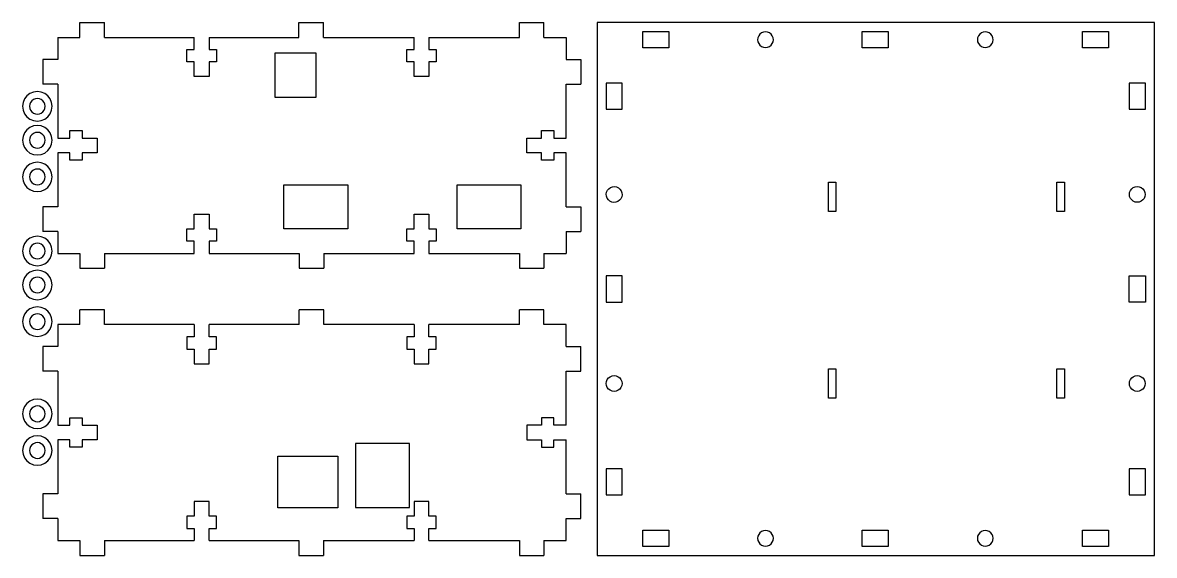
# Model space of a CAD drawing. Header units: metres. Extents: x -5 to 452, y -16 to 93.
# Drawn here: x -4.6 to 225.6, y -15.9 to 92.5 of the extents above; entities that cross this region are included whole.
import ezdxf

# ---------------------------------------------------------------- set-up
doc = ezdxf.new("R2010")
doc.units = ezdxf.units.M

msp = doc.modelspace()

# ---------------------------------------------------------------- linework, layer by layer
at = {"layer": 'Layer0'}
for p, q in [((6.99, 89.54, 0), (6.99, 92.54, 0)), ((6.99, 92.54, 0), (11.99, 92.54, 0)), ((11.99, 89.54, 0), (11.99, 92.54, 0)), ((51.58, 89.54, 0), (51.58, 92.54, 0)), ((51.58, 92.54, 0), (56.58, 92.54, 0)), ((56.58, 89.54, 0), (56.58, 92.54, 0)), ((96.42, 92.54), (101.42, 92.54)), ((96.42, 89.54, 0), (96.42, 92.54)), ((101.42, 89.54, 0), (101.42, 92.54)), ((225.63, 92.54), (112.22, 92.54)), ((112.22, 92.54), (112.22, -15.94)), ((225.63, -15.94, 0), (225.63, 92.54)), ((121.56, 90.71), (126.86, 90.71)), ((121.56, 87.41), (121.56, 90.71)), ((126.86, 90.71), (126.86, 87.41)), ((145.12, 89.86), (144.96, 89.47)), ((145.37, 90.19), (145.12, 89.86)), ((145.7, 90.44), (145.37, 90.19)), ((146.09, 90.6), (145.7, 90.44)), ((146.5, 90.66), (146.09, 90.6)), ((146.91, 90.6), (146.5, 90.66)), ((147.3, 90.44), (146.91, 90.6)), ((147.63, 90.19), (147.3, 90.44)), ((147.89, 89.86), (147.63, 90.19)), ((148.05, 89.47), (147.89, 89.86)), ((166.14, 90.71), (171.44, 90.71)), ((166.14, 87.41), (166.14, 90.71)), ((171.44, 90.71), (171.44, 87.41)), ((189.83, 89.86), (189.67, 89.47)), ((190.09, 90.19), (189.83, 89.86)), ((190.42, 90.44), (190.09, 90.19)), ((190.81, 90.6), (190.42, 90.44)), ((191.22, 90.66), (190.81, 90.6)), ((191.63, 90.6), (191.22, 90.66)), ((192.02, 90.44), (191.63, 90.6)), ((192.35, 90.19), (192.02, 90.44)), ((192.6, 89.86), (192.35, 90.19)), ((192.76, 89.47), (192.6, 89.86)), ((210.99, 87.41), (210.99, 90.71)), ((210.99, 90.71), (216.29, 90.71)), ((216.29, 90.71), (216.29, 87.41)), ((2.49, 89.54, 0), (6.99, 89.54, 0)), ((2.49, 89.54, 0), (2.49, 85.04, 0)), ((11.99, 89.54, 0), (30.28, 89.54, 0)), ((30.28, 87.04, 0), (30.28, 89.54, 0)), ((33.28, 89.54, 0), (51.58, 89.54, 0)), ((33.28, 89.54, 0), (33.28, 87.04, 0)), ((56.58, 89.54, 0), (75, 89.54, 0)), ((75, 87.04, 0), (75, 89.54, 0)), ((78, 89.54, 0), (78, 87.04, 0)), ((78, 89.54, 0), (96.42, 89.54, 0)), ((101.42, 89.54, 0), (105.92, 89.54, 0)), ((105.92, 89.54, 0), (105.92, 85.04, 0)), ((144.96, 89.47), (144.9, 89.06)), ((144.9, 89.06), (144.96, 88.64)), ((144.96, 88.64), (145.12, 88.26)), ((145.12, 88.26), (145.37, 87.93)), ((145.37, 87.93), (145.7, 87.67)), ((145.7, 87.67), (146.09, 87.51)), ((146.09, 87.51), (146.5, 87.46)), ((146.5, 87.46), (146.91, 87.51)), ((146.91, 87.51), (147.3, 87.67)), ((147.3, 87.67), (147.63, 87.93)), ((147.63, 87.93), (147.89, 88.26)), ((147.89, 88.26), (148.05, 88.64)), ((148.1, 89.06), (148.05, 89.47)), ((148.05, 88.64), (148.1, 89.06)), ((189.67, 89.47), (189.62, 89.06)), ((189.62, 89.06), (189.67, 88.64)), ((189.67, 88.64), (189.83, 88.26)), ((189.83, 88.26), (190.09, 87.93)), ((190.09, 87.93), (190.42, 87.67)), ((190.42, 87.67), (190.81, 87.51)), ((190.81, 87.51), (191.22, 87.46)), ((191.22, 87.46), (191.63, 87.51)), ((191.63, 87.51), (192.02, 87.67)), ((192.02, 87.67), (192.35, 87.93)), ((192.35, 87.93), (192.6, 88.26)), ((192.6, 88.26), (192.76, 88.64)), ((192.82, 89.06), (192.76, 89.47)), ((192.76, 88.64), (192.82, 89.06)), ((28.78, 87.04, 0), (30.28, 87.04, 0)), ((28.78, 84.54, 0), (28.78, 87.04, 0)), ((33.28, 87.04, 0), (34.78, 87.04, 0)), ((34.78, 87.04, 0), (34.78, 84.54, 0)), ((46.72, 86.37, 0), (55.04, 86.37, 0)), ((46.72, 77.31, 0), (46.72, 86.37, 0)), ((55.04, 86.37, 0), (55.04, 77.31, 0)), ((73.5, 87.04, 0), (75, 87.04, 0)), ((73.5, 84.54, 0), (73.5, 87.04, 0)), ((78, 87.04, 0), (79.5, 87.04, 0)), ((79.5, 87.04, 0), (79.5, 84.54, 0)), ((126.86, 87.41), (121.56, 87.41)), ((171.44, 87.41), (166.14, 87.41)), ((216.29, 87.41), (210.99, 87.41)), ((-0.51, 85.04, 0), (-0.51, 80.04, 0)), ((2.49, 85.04, 0), (-0.51, 85.04, 0)), ((30.28, 84.54, 0), (28.78, 84.54, 0)), ((30.28, 81.54, 0), (30.28, 84.54, 0)), ((34.78, 84.54, 0), (33.28, 84.54, 0)), ((33.28, 84.54, 0), (33.28, 81.54, 0)), ((75, 84.54, 0), (73.5, 84.54, 0)), ((75, 81.54, 0), (75, 84.54, 0)), ((79.5, 84.54, 0), (78, 84.54, 0)), ((78, 84.54, 0), (78, 81.54, 0)), ((105.92, 85.04, 0), (108.92, 85.04, 0)), ((108.92, 85.04, 0), (108.92, 80.04, 0)), ((33.28, 81.54, 0), (30.28, 81.54, 0)), ((78, 81.54, 0), (75, 81.54, 0)), ((-2.42, 78.4), (-3.15, 78.1)), ((-1.65, 78.5), (-2.42, 78.4)), ((-0.87, 78.4), (-1.65, 78.5)), ((-0.15, 78.1), (-0.87, 78.4)), ((2.49, 80.04, 0), (-0.51, 80.04, 0)), ((2.49, 80.04, 0), (2.49, 69.04, 0)), ((105.92, 69.04, 0), (105.92, 80.04, 0)), ((105.92, 80.04, 0), (108.92, 80.04, 0)), ((117.36, 80.21, 0), (114.06, 80.21, 0)), ((114.06, 80.21, 0), (114.06, 74.91, 0)), ((117.36, 74.91, 0), (117.36, 80.21, 0)), ((223.79, 80.21, 0), (220.49, 80.21, 0)), ((220.49, 80.21, 0), (220.49, 74.91, 0)), ((223.79, 74.91, 0), (223.79, 80.21, 0)), ((-4.54, 76.27), (-4.65, 75.5)), ((-4.25, 77), (-4.54, 76.27)), ((-3.77, 77.62), (-4.25, 77)), ((-3.15, 78.1), (-3.77, 77.62)), ((-3.03, 76.3), (-3.19, 75.91)), ((-2.78, 76.63), (-3.03, 76.3)), ((-2.45, 76.88), (-2.78, 76.63)), ((-2.06, 77.04), (-2.45, 76.88)), ((-1.65, 77.1), (-2.06, 77.04)), ((-1.23, 77.04), (-1.65, 77.1)), ((-0.85, 76.88), (-1.23, 77.04)), ((-0.52, 76.63), (-0.85, 76.88)), ((-0.26, 76.3), (-0.52, 76.63)), ((-0.1, 75.91), (-0.26, 76.3)), ((0.47, 77.62), (-0.15, 78.1)), ((0.95, 77), (0.47, 77.62)), ((1.25, 76.27), (0.95, 77)), ((1.35, 75.5), (1.25, 76.27)), ((55.04, 77.31, 0), (46.72, 77.31, 0)), ((-4.65, 75.5), (-4.54, 74.72)), ((-4.54, 74.72), (-4.25, 74)), ((-4.25, 74), (-3.77, 73.38)), ((-3.19, 75.91), (-3.25, 75.5)), ((-3.25, 75.5), (-3.19, 75.08)), ((-3.19, 75.08), (-3.03, 74.7)), ((-3.03, 74.7), (-2.78, 74.37)), ((-2.78, 74.37), (-2.45, 74.11)), ((-2.45, 74.11), (-2.06, 73.95)), ((-2.06, 73.95), (-1.65, 73.9)), ((-1.65, 73.9), (-1.23, 73.95)), ((-1.23, 73.95), (-0.85, 74.11)), ((-0.85, 74.11), (-0.52, 74.37)), ((-0.52, 74.37), (-0.26, 74.7)), ((-0.26, 74.7), (-0.1, 75.08)), ((-0.05, 75.5), (-0.1, 75.91)), ((-0.1, 75.08), (-0.05, 75.5)), ((0.47, 73.38), (0.95, 74)), ((0.95, 74), (1.25, 74.72)), ((1.25, 74.72), (1.35, 75.5)), ((114.06, 74.91, 0), (117.36, 74.91, 0)), ((220.49, 74.91, 0), (223.79, 74.91, 0)), ((-3.77, 73.38), (-3.15, 72.9)), ((-3.15, 72.9), (-2.42, 72.6)), ((-2.42, 71.49), (-3.15, 71.19)), ((-2.42, 72.6), (-1.65, 72.5)), ((-1.65, 71.59), (-2.42, 71.49)), ((-1.65, 72.5), (-0.87, 72.6)), ((-0.87, 71.49), (-1.65, 71.59)), ((-0.87, 72.6), (-0.15, 72.9)), ((-0.15, 71.19), (-0.87, 71.49)), ((-0.15, 72.9), (0.47, 73.38)), ((-4.54, 69.37), (-4.65, 68.59)), ((-4.25, 70.09), (-4.54, 69.37)), ((-3.77, 70.71), (-4.25, 70.09)), ((-3.15, 71.19), (-3.77, 70.71)), ((-3.03, 69.39), (-3.19, 69)), ((-2.78, 69.72), (-3.03, 69.39)), ((-2.45, 69.98), (-2.78, 69.72)), ((-2.06, 70.14), (-2.45, 69.98)), ((-1.65, 70.19), (-2.06, 70.14)), ((-1.23, 70.14), (-1.65, 70.19)), ((-0.85, 69.98), (-1.23, 70.14)), ((-0.52, 69.72), (-0.85, 69.98)), ((-0.26, 69.39), (-0.52, 69.72)), ((-0.1, 69), (-0.26, 69.39)), ((0.47, 70.71), (-0.15, 71.19)), ((0.95, 70.09), (0.47, 70.71)), ((1.25, 69.37), (0.95, 70.09)), ((1.35, 68.59), (1.25, 69.37)), ((4.99, 69.04, 0), (4.99, 70.54, 0)), ((4.99, 70.54, 0), (7.49, 70.54, 0)), ((7.49, 70.54, 0), (7.49, 69.04, 0)), ((100.92, 69.04, 0), (100.92, 70.54, 0)), ((100.92, 70.54, 0), (103.42, 70.54, 0)), ((103.42, 70.54, 0), (103.42, 69.04, 0)), ((-4.65, 68.59), (-4.54, 67.81)), ((-4.54, 67.81), (-4.25, 67.09)), ((-4.25, 67.09), (-3.77, 66.47)), ((-3.19, 69), (-3.25, 68.59)), ((-3.25, 68.59), (-3.19, 68.18)), ((-3.19, 68.18), (-3.03, 67.79)), ((-3.03, 67.79), (-2.78, 67.46)), ((-2.78, 67.46), (-2.45, 67.2)), ((-2.45, 67.2), (-2.06, 67.04)), ((-2.06, 67.04), (-1.65, 66.99)), ((-1.65, 66.99), (-1.23, 67.04)), ((-1.23, 67.04), (-0.85, 67.2)), ((-0.85, 67.2), (-0.52, 67.46)), ((-0.52, 67.46), (-0.26, 67.79)), ((-0.26, 67.79), (-0.1, 68.18)), ((-0.05, 68.59), (-0.1, 69)), ((-0.1, 68.18), (-0.05, 68.59)), ((0.47, 66.47), (0.95, 67.09)), ((0.95, 67.09), (1.25, 67.81)), ((1.25, 67.81), (1.35, 68.59)), ((2.49, 69.04, 0), (4.99, 69.04, 0)), ((7.49, 69.04, 0), (10.49, 69.04, 0)), ((10.49, 69.04, 0), (10.49, 66.04, 0)), ((97.92, 66.04, 0), (97.92, 69.04, 0)), ((97.92, 69.04, 0), (100.92, 69.04, 0)), ((103.42, 69.04, 0), (105.92, 69.04, 0)), ((-3.77, 66.47), (-3.15, 65.99)), ((-3.15, 65.99), (-2.42, 65.69)), ((-2.42, 65.69), (-1.65, 65.59)), ((-1.65, 65.59), (-0.87, 65.69)), ((-0.87, 65.69), (-0.15, 65.99)), ((-0.15, 65.99), (0.47, 66.47)), ((2.49, 66.04, 0), (2.49, 55.04, 0)), ((4.99, 66.04, 0), (2.49, 66.04, 0)), ((4.99, 64.54, 0), (4.99, 66.04, 0)), ((7.49, 64.54, 0), (4.99, 64.54, 0)), ((7.49, 66.04, 0), (7.49, 64.54, 0)), ((10.49, 66.04, 0), (7.49, 66.04, 0)), ((100.92, 66.04, 0), (97.92, 66.04, 0)), ((100.92, 64.54, 0), (100.92, 66.04, 0)), ((103.42, 64.54, 0), (100.92, 64.54, 0)), ((103.42, 66.04, 0), (103.42, 64.54, 0)), ((105.92, 66.04, 0), (103.42, 66.04, 0)), ((105.92, 55.04, 0), (105.92, 66.04, 0)), ((-4.25, 62.62), (-4.54, 61.9)), ((-3.77, 63.25), (-4.25, 62.62)), ((-3.15, 63.72), (-3.77, 63.25)), ((-2.42, 64.02), (-3.15, 63.72)), ((-2.78, 62.26), (-3.03, 61.92)), ((-2.45, 62.51), (-2.78, 62.26)), ((-2.06, 62.67), (-2.45, 62.51)), ((-1.65, 64.12), (-2.42, 64.02)), ((-1.65, 62.72), (-2.06, 62.67)), ((-0.87, 64.02), (-1.65, 64.12)), ((-1.23, 62.67), (-1.65, 62.72)), ((-0.85, 62.51), (-1.23, 62.67)), ((-0.15, 63.72), (-0.87, 64.02)), ((-0.52, 62.26), (-0.85, 62.51)), ((-0.26, 61.92), (-0.52, 62.26)), ((0.47, 63.25), (-0.15, 63.72)), ((0.95, 62.62), (0.47, 63.25)), ((1.25, 61.9), (0.95, 62.62)), ((-4.54, 61.9), (-4.65, 61.12)), ((-4.65, 61.12), (-4.54, 60.35)), ((-4.54, 60.35), (-4.25, 59.62)), ((-3.19, 61.54), (-3.25, 61.12)), ((-3.25, 61.12), (-3.19, 60.71)), ((-3.03, 61.92), (-3.19, 61.54)), ((-3.19, 60.71), (-3.03, 60.32)), ((-3.03, 60.32), (-2.78, 59.99)), ((-2.78, 59.99), (-2.45, 59.74)), ((-0.85, 59.74), (-0.52, 59.99)), ((-0.52, 59.99), (-0.26, 60.32)), ((-0.1, 61.54), (-0.26, 61.92)), ((-0.26, 60.32), (-0.1, 60.71)), ((-0.05, 61.12), (-0.1, 61.54)), ((-0.1, 60.71), (-0.05, 61.12)), ((0.95, 59.62), (1.25, 60.35)), ((1.35, 61.12), (1.25, 61.9)), ((1.25, 60.35), (1.35, 61.12)), ((159.31, 60.06), (160.81, 60.06)), ((159.31, 54.06), (159.31, 60.06)), ((160.81, 60.06), (160.81, 54.06)), ((205.81, 54.06), (205.81, 60.06)), ((205.81, 60.06), (207.31, 60.06)), ((207.31, 60.06), (207.31, 54.06)), ((-4.25, 59.62), (-3.77, 59)), ((-3.77, 59), (-3.15, 58.53)), ((-3.15, 58.53), (-2.42, 58.23)), ((-2.45, 59.74), (-2.06, 59.58)), ((-2.42, 58.23), (-1.65, 58.12)), ((-2.06, 59.58), (-1.65, 59.52)), ((-1.65, 59.52), (-1.23, 59.58)), ((-1.65, 58.12), (-0.87, 58.23)), ((-1.23, 59.58), (-0.85, 59.74)), ((-0.87, 58.23), (-0.15, 58.53)), ((-0.15, 58.53), (0.47, 59)), ((0.47, 59), (0.95, 59.62)), ((48.49, 50.54, 0), (48.49, 59.54, 0)), ((48.49, 59.54, 0), (61.49, 59.54, 0)), ((61.49, 59.54, 0), (61.49, 50.54, 0)), ((83.75, 50.54, 0), (83.75, 59.54, 0)), ((83.75, 59.54, 0), (96.75, 59.54, 0)), ((96.75, 59.54, 0), (96.75, 50.54, 0)), ((114.11, 57.6), (114.18, 58.01)), ((114.15, 57.18), (114.11, 57.6)), ((114.18, 58.01), (114.35, 58.39)), ((114.35, 58.39), (114.62, 58.71)), ((114.62, 58.71), (114.96, 58.96)), ((114.96, 58.96), (115.35, 59.1)), ((115.35, 59.1), (115.77, 59.14)), ((115.77, 59.14), (116.18, 59.07)), ((116.18, 59.07), (116.56, 58.9)), ((116.56, 58.9), (116.88, 58.63)), ((116.88, 58.63), (117.12, 58.29)), ((117.12, 58.29), (117.27, 57.9)), ((117.27, 57.9), (117.31, 57.48)), ((220.54, 57.56), (220.6, 57.97)), ((220.6, 57.97), (220.76, 58.36)), ((220.76, 58.36), (221.01, 58.69)), ((221.01, 58.69), (221.34, 58.94)), ((221.34, 58.94), (221.73, 59.1)), ((221.73, 59.1), (222.14, 59.16)), ((222.14, 59.16), (222.56, 59.1)), ((222.56, 59.1), (222.94, 58.94)), ((222.94, 58.94), (223.28, 58.69)), ((223.28, 58.69), (223.53, 58.36)), ((223.53, 58.36), (223.69, 57.97)), ((223.69, 57.97), (223.74, 57.56)), ((114.29, 56.79), (114.15, 57.18)), ((114.53, 56.45), (114.29, 56.79)), ((114.86, 56.19), (114.53, 56.45)), ((115.24, 56.01), (114.86, 56.19)), ((115.65, 55.94), (115.24, 56.01)), ((116.06, 55.98), (115.65, 55.94)), ((116.45, 56.13), (116.06, 55.98)), ((116.8, 56.37), (116.45, 56.13)), ((117.06, 56.69), (116.8, 56.37)), ((117.24, 57.07), (117.06, 56.69)), ((117.31, 57.48), (117.24, 57.07)), ((220.6, 57.14), (220.54, 57.56)), ((220.76, 56.76), (220.6, 57.14)), ((221.01, 56.43), (220.76, 56.76)), ((221.34, 56.17), (221.01, 56.43)), ((221.73, 56.01), (221.34, 56.17)), ((222.14, 55.96), (221.73, 56.01)), ((222.56, 56.01), (222.14, 55.96)), ((222.94, 56.17), (222.56, 56.01)), ((223.28, 56.43), (222.94, 56.17)), ((223.53, 56.76), (223.28, 56.43)), ((223.69, 57.14), (223.53, 56.76)), ((223.74, 57.56), (223.69, 57.14)), ((-0.51, 55.04), (-0.51, 50.04)), ((2.49, 55.04, 0), (-0.51, 55.04)), ((30.28, 53.54, 0), (33.28, 53.54, 0)), ((30.28, 50.54, 0), (30.28, 53.54, 0)), ((33.28, 53.54, 0), (33.28, 50.54, 0)), ((75, 50.54, 0), (75, 53.54, 0)), ((75, 53.54, 0), (78, 53.54, 0)), ((78, 53.54, 0), (78, 50.54, 0)), ((105.92, 55.04, 0), (108.92, 55.04)), ((108.92, 55.04), (108.92, 50.04)), ((160.81, 54.06), (159.31, 54.06)), ((207.31, 54.06), (205.81, 54.06)), ((-3.15, 48.63), (-3.77, 48.15)), ((-2.42, 48.93), (-3.15, 48.63)), ((-1.65, 49.03), (-2.42, 48.93)), ((-0.87, 48.93), (-1.65, 49.03)), ((-0.15, 48.63), (-0.87, 48.93)), ((2.49, 50.04, 0), (-0.51, 50.04)), ((0.47, 48.15), (-0.15, 48.63)), ((2.49, 50.04, 0), (2.49, 45.54, 0)), ((28.78, 48.04, 0), (28.78, 50.54, 0)), ((28.78, 50.54, 0), (30.28, 50.54, 0)), ((33.28, 50.54, 0), (34.78, 50.54, 0)), ((34.78, 50.54, 0), (34.78, 48.04, 0)), ((61.49, 50.54, 0), (48.49, 50.54, 0)), ((73.5, 50.54, 0), (75, 50.54, 0)), ((73.5, 48.04, 0), (73.5, 50.54, 0)), ((78, 50.54, 0), (79.5, 50.54, 0)), ((79.5, 50.54, 0), (79.5, 48.04, 0)), ((96.75, 50.54, 0), (83.75, 50.54, 0)), ((105.92, 50.04, 0), (105.92, 45.54, 0)), ((105.92, 50.04, 0), (108.92, 50.04)), ((-4.54, 46.8), (-4.65, 46.03)), ((-4.25, 47.53), (-4.54, 46.8)), ((-3.77, 48.15), (-4.25, 47.53)), ((-3.19, 46.44), (-3.25, 46.03)), ((-3.03, 46.83), (-3.19, 46.44)), ((-2.78, 47.16), (-3.03, 46.83)), ((-2.45, 47.41), (-2.78, 47.16)), ((-2.06, 47.57), (-2.45, 47.41)), ((-1.65, 47.63), (-2.06, 47.57)), ((-1.23, 47.57), (-1.65, 47.63)), ((-0.85, 47.41), (-1.23, 47.57)), ((-0.52, 47.16), (-0.85, 47.41)), ((-0.26, 46.83), (-0.52, 47.16)), ((-0.1, 46.44), (-0.26, 46.83)), ((-0.05, 46.03), (-0.1, 46.44)), ((0.95, 47.53), (0.47, 48.15)), ((1.25, 46.8), (0.95, 47.53)), ((1.35, 46.03), (1.25, 46.8)), ((30.28, 48.04, 0), (28.78, 48.04, 0)), ((30.28, 45.54, 0), (30.28, 48.04, 0)), ((33.28, 48.04, 0), (33.28, 45.54, 0)), ((34.78, 48.04, 0), (33.28, 48.04, 0)), ((75, 48.04, 0), (73.5, 48.04, 0)), ((75, 45.54, 0), (75, 48.04, 0)), ((78, 48.04, 0), (78, 45.54, 0)), ((79.5, 48.04, 0), (78, 48.04, 0)), ((-4.65, 46.03), (-4.54, 45.25)), ((-4.54, 45.25), (-4.25, 44.53)), ((-4.25, 44.53), (-3.77, 43.91)), ((-3.77, 43.91), (-3.15, 43.43)), ((-3.25, 46.03), (-3.19, 45.61)), ((-3.19, 45.61), (-3.03, 45.23)), ((-3.03, 45.23), (-2.78, 44.9)), ((-2.78, 44.9), (-2.45, 44.64)), ((-2.45, 44.64), (-2.06, 44.48)), ((-2.06, 44.48), (-1.65, 44.43)), ((-1.65, 44.43), (-1.23, 44.48)), ((-1.23, 44.48), (-0.85, 44.64)), ((-0.85, 44.64), (-0.52, 44.9)), ((-0.52, 44.9), (-0.26, 45.23)), ((-0.26, 45.23), (-0.1, 45.61)), ((-0.15, 43.43), (0.47, 43.91)), ((-0.1, 45.61), (-0.05, 46.03)), ((0.47, 43.91), (0.95, 44.53)), ((0.95, 44.53), (1.25, 45.25)), ((1.25, 45.25), (1.35, 46.03)), ((2.49, 45.54, 0), (6.99, 45.54, 0)), ((6.99, 45.54, 0), (6.99, 42.54, 0)), ((11.99, 45.54, 0), (30.28, 45.54, 0)), ((11.99, 45.54, 0), (11.99, 42.54, 0)), ((33.28, 45.54, 0), (51.64, 45.54, 0)), ((51.64, 45.54, 0), (51.64, 42.54, 0)), ((56.64, 45.54, 0), (75, 45.54, 0)), ((56.64, 45.54, 0), (56.64, 42.54, 0)), ((78, 45.54, 0), (96.42, 45.54, 0)), ((96.42, 45.54, 0), (96.42, 42.54, 0)), ((101.42, 45.54, 0), (101.42, 42.54, 0)), ((101.42, 45.54, 0), (105.92, 45.54, 0)), ((-3.15, 41.72), (-3.77, 41.24)), ((-3.15, 43.43), (-2.42, 43.13)), ((-2.42, 42.02), (-3.15, 41.72)), ((-2.42, 43.13), (-1.65, 43.03)), ((-1.65, 42.12), (-2.42, 42.02)), ((-1.65, 43.03), (-0.87, 43.13)), ((-0.87, 42.02), (-1.65, 42.12)), ((-0.87, 43.13), (-0.15, 43.43)), ((-0.15, 41.72), (-0.87, 42.02)), ((0.47, 41.24), (-0.15, 41.72)), ((6.99, 42.54, 0), (11.99, 42.54, 0)), ((51.64, 42.54, 0), (56.64, 42.54, 0)), ((96.42, 42.54, 0), (101.42, 42.54, 0)), ((-4.54, 39.9), (-4.65, 39.12)), ((-4.25, 40.62), (-4.54, 39.9)), ((-3.77, 41.24), (-4.25, 40.62)), ((-3.19, 39.53), (-3.25, 39.12)), ((-3.03, 39.92), (-3.19, 39.53)), ((-2.78, 40.25), (-3.03, 39.92)), ((-2.45, 40.51), (-2.78, 40.25)), ((-2.06, 40.67), (-2.45, 40.51)), ((-1.65, 40.72), (-2.06, 40.67)), ((-1.23, 40.67), (-1.65, 40.72)), ((-0.85, 40.51), (-1.23, 40.67)), ((-0.52, 40.25), (-0.85, 40.51)), ((-0.26, 39.92), (-0.52, 40.25)), ((-0.1, 39.53), (-0.26, 39.92)), ((-0.05, 39.12), (-0.1, 39.53)), ((0.95, 40.62), (0.47, 41.24)), ((1.25, 39.9), (0.95, 40.62)), ((1.35, 39.12), (1.25, 39.9)), ((114.06, 40.95), (114.06, 35.65)), ((117.36, 40.95), (114.06, 40.95)), ((117.36, 35.65, 0), (117.36, 40.95)), ((220.49, 35.65, 0), (220.49, 40.95, 0)), ((220.49, 40.95, 0), (223.79, 40.95, 0)), ((223.79, 40.95, 0), (223.79, 35.65, 0)), ((-4.65, 39.12), (-4.54, 38.34)), ((-4.54, 38.34), (-4.25, 37.62)), ((-4.25, 37.62), (-3.77, 37)), ((-3.77, 37), (-3.15, 36.52)), ((-3.25, 39.12), (-3.19, 38.71)), ((-3.19, 38.71), (-3.03, 38.32)), ((-3.03, 38.32), (-2.78, 37.99)), ((-2.78, 37.99), (-2.45, 37.73)), ((-2.45, 37.73), (-2.06, 37.57)), ((-2.06, 37.57), (-1.65, 37.52)), ((-1.65, 37.52), (-1.23, 37.57)), ((-1.23, 37.57), (-0.85, 37.73)), ((-0.85, 37.73), (-0.52, 37.99)), ((-0.52, 37.99), (-0.26, 38.32)), ((-0.26, 38.32), (-0.1, 38.71)), ((-0.15, 36.52), (0.47, 37)), ((-0.1, 38.71), (-0.05, 39.12)), ((0.47, 37), (0.95, 37.62)), ((0.95, 37.62), (1.25, 38.34)), ((1.25, 38.34), (1.35, 39.12)), ((-3.15, 36.52), (-2.42, 36.22)), ((-2.42, 34.55), (-3.15, 34.25)), ((-2.42, 36.22), (-1.65, 36.12)), ((-1.65, 34.65), (-2.42, 34.55)), ((-1.65, 36.12), (-0.87, 36.22)), ((-0.87, 34.55), (-1.65, 34.65)), ((-0.87, 36.22), (-0.15, 36.52)), ((-0.15, 34.25), (-0.87, 34.55)), ((114.06, 35.65), (117.36, 35.65, 0)), ((223.79, 35.65, 0), (220.49, 35.65, 0)), ((-4.54, 32.43), (-4.65, 31.65)), ((-4.25, 33.15), (-4.54, 32.43)), ((-3.77, 33.78), (-4.25, 33.15)), ((-3.15, 34.25), (-3.77, 33.78)), ((-3.03, 32.45), (-3.19, 32.07)), ((-2.78, 32.79), (-3.03, 32.45)), ((-2.45, 33.04), (-2.78, 32.79)), ((-2.06, 33.2), (-2.45, 33.04)), ((-1.65, 33.25), (-2.06, 33.2)), ((-1.23, 33.2), (-1.65, 33.25)), ((-0.85, 33.04), (-1.23, 33.2)), ((-0.52, 32.79), (-0.85, 33.04)), ((-0.26, 32.45), (-0.52, 32.79)), ((-0.1, 32.07), (-0.26, 32.45)), ((0.47, 33.78), (-0.15, 34.25)), ((0.95, 33.15), (0.47, 33.78)), ((1.25, 32.43), (0.95, 33.15)), ((1.35, 31.65), (1.25, 32.43)), ((6.99, 31.06), (6.99, 34.06)), ((11.99, 34.06), (6.99, 34.06)), ((11.99, 31.06), (11.99, 34.06)), ((56.64, 34.06, 0), (51.64, 34.06, 0)), ((51.64, 31.06, 0), (51.64, 34.06, 0)), ((56.64, 31.06, 0), (56.64, 34.06, 0)), ((96.42, 31.06, 0), (96.42, 34.06, 0)), ((101.42, 34.06, 0), (96.42, 34.06, 0)), ((101.42, 31.06, 0), (101.42, 34.06, 0)), ((-4.65, 31.65), (-4.54, 30.88)), ((-4.54, 30.88), (-4.25, 30.15)), ((-4.25, 30.15), (-3.77, 29.53)), ((-3.19, 32.07), (-3.25, 31.65)), ((-3.25, 31.65), (-3.19, 31.24)), ((-3.19, 31.24), (-3.03, 30.85)), ((-3.03, 30.85), (-2.78, 30.52)), ((-2.78, 30.52), (-2.45, 30.27)), ((-2.45, 30.27), (-2.06, 30.11)), ((-2.06, 30.11), (-1.65, 30.05)), ((-1.65, 30.05), (-1.23, 30.11)), ((-1.23, 30.11), (-0.85, 30.27)), ((-0.85, 30.27), (-0.52, 30.52)), ((-0.52, 30.52), (-0.26, 30.85)), ((-0.26, 30.85), (-0.1, 31.24)), ((-0.05, 31.65), (-0.1, 32.07)), ((-0.1, 31.24), (-0.05, 31.65)), ((0.47, 29.53), (0.95, 30.15)), ((0.95, 30.15), (1.25, 30.88)), ((1.25, 30.88), (1.35, 31.65)), ((2.49, 31.06), (2.49, 26.56)), ((6.99, 31.06), (2.49, 31.06)), ((30.28, 31.06), (11.99, 31.06)), ((30.28, 31.06), (30.28, 28.56)), ((51.64, 31.06, 0), (33.28, 31.06)), ((33.28, 28.56), (33.28, 31.06)), ((75, 31.06, 0), (56.64, 31.06, 0)), ((75, 31.06, 0), (75, 28.56, 0)), ((78, 28.56, 0), (78, 31.06, 0)), ((96.42, 31.06, 0), (78, 31.06, 0)), ((105.92, 31.06), (101.42, 31.06, 0)), ((105.92, 26.56), (105.92, 31.06)), ((-3.77, 29.53), (-3.15, 29.06)), ((-3.15, 29.06), (-2.42, 28.76)), ((-2.42, 28.76), (-1.65, 28.65)), ((-1.65, 28.65), (-0.87, 28.76)), ((-0.87, 28.76), (-0.15, 29.06)), ((-0.15, 29.06), (0.47, 29.53)), ((28.78, 28.56), (28.78, 26.06)), ((30.28, 28.56), (28.78, 28.56)), ((34.78, 28.56), (33.28, 28.56)), ((34.78, 26.06), (34.78, 28.56)), ((73.5, 28.56, 0), (73.5, 26.06, 0)), ((75, 28.56, 0), (73.5, 28.56, 0)), ((79.5, 28.56, 0), (78, 28.56, 0)), ((79.5, 26.06, 0), (79.5, 28.56, 0)), ((2.49, 26.56), (-0.51, 26.56)), ((-0.51, 26.56), (-0.51, 21.56)), ((28.78, 26.06), (30.28, 26.06)), ((30.28, 26.06), (30.28, 23.06)), ((33.28, 26.06), (34.78, 26.06)), ((33.28, 23.06), (33.28, 26.06)), ((73.5, 26.06, 0), (75, 26.06, 0)), ((75, 26.06, 0), (75, 23.06, 0)), ((78, 26.06, 0), (79.5, 26.06, 0)), ((78, 23.06, 0), (78, 26.06, 0)), ((105.92, 26.56), (108.92, 26.56)), ((108.92, 21.56), (108.92, 26.56)), ((30.28, 23.06), (33.28, 23.06)), ((75, 23.06, 0), (78, 23.06, 0)), ((2.49, 21.56), (-0.51, 21.56)), ((2.49, 21.56), (2.49, 10.56)), ((105.92, 21.56), (108.92, 21.56)), ((105.92, 10.56, 0), (105.92, 21.56)), ((159.31, 16.06), (159.31, 22.06)), ((159.31, 22.06), (160.81, 22.06)), ((160.81, 22.06), (160.81, 16.06)), ((205.81, 22.06, 0), (207.31, 22.06, 0)), ((205.81, 16.06, 0), (205.81, 22.06, 0)), ((207.31, 22.06, 0), (207.31, 16.06, 0)), ((114.11, 19.06), (114.16, 19.47)), ((114.16, 18.64), (114.11, 19.06)), ((114.16, 19.47), (114.32, 19.86)), ((114.32, 18.26), (114.16, 18.64)), ((114.32, 19.86), (114.58, 20.19)), ((114.58, 20.19), (114.91, 20.44)), ((114.91, 20.44), (115.29, 20.6)), ((115.29, 20.6), (115.71, 20.66)), ((115.71, 20.66), (116.12, 20.6)), ((116.12, 20.6), (116.51, 20.44)), ((116.51, 20.44), (116.84, 20.19)), ((116.84, 20.19), (117.09, 19.86)), ((117.09, 19.86), (117.25, 19.47)), ((117.25, 18.64), (117.09, 18.26)), ((117.25, 19.47), (117.31, 19.06)), ((117.31, 19.06), (117.25, 18.64)), ((220.54, 19.06, 0), (220.6, 19.47, 0)), ((220.6, 18.64, 0), (220.54, 19.06, 0)), ((220.6, 19.47, 0), (220.76, 19.86, 0)), ((220.76, 18.26, 0), (220.6, 18.64, 0)), ((220.76, 19.86, 0), (221.01, 20.19, 0)), ((221.01, 20.19, 0), (221.34, 20.44, 0)), ((221.34, 20.44, 0), (221.73, 20.6, 0)), ((221.73, 20.6, 0), (222.14, 20.66, 0)), ((222.14, 20.66, 0), (222.56, 20.6, 0)), ((222.56, 20.6, 0), (222.94, 20.44, 0)), ((222.94, 20.44, 0), (223.28, 20.19, 0)), ((223.28, 20.19, 0), (223.53, 19.86, 0)), ((223.53, 19.86, 0), (223.69, 19.47, 0)), ((223.69, 18.64, 0), (223.53, 18.26, 0)), ((223.69, 19.47, 0), (223.74, 19.06, 0)), ((223.74, 19.06, 0), (223.69, 18.64, 0)), ((114.58, 17.92), (114.32, 18.26)), ((114.91, 17.67), (114.58, 17.92)), ((115.29, 17.51), (114.91, 17.67)), ((115.71, 17.46), (115.29, 17.51)), ((116.12, 17.51), (115.71, 17.46)), ((116.51, 17.67), (116.12, 17.51)), ((116.84, 17.92), (116.51, 17.67)), ((117.09, 18.26), (116.84, 17.92)), ((221.01, 17.92, 0), (220.76, 18.26, 0)), ((221.34, 17.67, 0), (221.01, 17.92, 0)), ((221.73, 17.51, 0), (221.34, 17.67, 0)), ((222.14, 17.46, 0), (221.73, 17.51, 0)), ((222.56, 17.51, 0), (222.14, 17.46, 0)), ((222.94, 17.67, 0), (222.56, 17.51, 0)), ((223.28, 17.92, 0), (222.94, 17.67, 0)), ((223.53, 18.26, 0), (223.28, 17.92, 0)), ((-4.25, 14.38), (-4.54, 13.66)), ((-3.77, 15), (-4.25, 14.38)), ((-3.15, 15.48), (-3.77, 15)), ((-2.42, 15.78), (-3.15, 15.48)), ((-2.78, 14.01), (-3.03, 13.68)), ((-2.45, 14.27), (-2.78, 14.01)), ((-2.06, 14.43), (-2.45, 14.27)), ((-1.65, 15.88), (-2.42, 15.78)), ((-1.65, 14.48), (-2.06, 14.43)), ((-0.87, 15.78), (-1.65, 15.88)), ((-1.23, 14.43), (-1.65, 14.48)), ((-0.85, 14.27), (-1.23, 14.43)), ((-0.15, 15.48), (-0.87, 15.78)), ((-0.52, 14.01), (-0.85, 14.27)), ((-0.26, 13.68), (-0.52, 14.01)), ((0.47, 15), (-0.15, 15.48)), ((0.95, 14.38), (0.47, 15)), ((1.25, 13.66), (0.95, 14.38)), ((160.81, 16.06), (159.31, 16.06)), ((207.31, 16.06, 0), (205.81, 16.06, 0)), ((-4.54, 13.66), (-4.65, 12.88)), ((-4.65, 12.88), (-4.54, 12.1)), ((-4.54, 12.1), (-4.25, 11.38)), ((-3.19, 13.29), (-3.25, 12.88)), ((-3.25, 12.88), (-3.19, 12.47)), ((-3.03, 13.68), (-3.19, 13.29)), ((-3.19, 12.47), (-3.03, 12.08)), ((-3.03, 12.08), (-2.78, 11.75)), ((-2.78, 11.75), (-2.45, 11.49)), ((-0.85, 11.49), (-0.52, 11.75)), ((-0.52, 11.75), (-0.26, 12.08)), ((-0.1, 13.29), (-0.26, 13.68)), ((-0.26, 12.08), (-0.1, 12.47)), ((-0.05, 12.88), (-0.1, 13.29)), ((-0.1, 12.47), (-0.05, 12.88)), ((0.95, 11.38), (1.25, 12.1)), ((1.35, 12.88), (1.25, 13.66)), ((1.25, 12.1), (1.35, 12.88)), ((4.99, 12.06), (7.49, 12.06)), ((4.99, 10.56), (4.99, 12.06)), ((7.49, 12.06), (7.49, 10.56)), ((103.42, 12.06, 0), (100.92, 12.06, 0)), ((100.92, 12.06, 0), (100.92, 10.56, 0)), ((103.42, 10.56, 0), (103.42, 12.06, 0)), ((-4.25, 11.38), (-3.77, 10.76)), ((-3.77, 10.76), (-3.15, 10.28)), ((-3.15, 10.28), (-2.42, 9.98)), ((-2.45, 11.49), (-2.06, 11.33)), ((-2.42, 9.98), (-1.65, 9.88)), ((-2.06, 11.33), (-1.65, 11.28)), ((-1.65, 11.28), (-1.23, 11.33)), ((-1.65, 9.88), (-0.87, 9.98)), ((-1.23, 11.33), (-0.85, 11.49)), ((-0.87, 9.98), (-0.15, 10.28)), ((-0.15, 10.28), (0.47, 10.76)), ((0.47, 10.76), (0.95, 11.38)), ((2.49, 10.56), (4.99, 10.56)), ((7.49, 10.56), (10.49, 10.56)), ((10.49, 10.56), (10.49, 7.56)), ((97.92, 10.56, 0), (97.92, 7.56, 0)), ((100.92, 10.56, 0), (97.92, 10.56, 0)), ((105.92, 10.56, 0), (103.42, 10.56, 0)), ((-4.25, 6.91), (-4.54, 6.19)), ((-3.77, 7.54), (-4.25, 6.91)), ((-3.15, 8.01), (-3.77, 7.54)), ((-2.42, 8.31), (-3.15, 8.01)), ((-2.06, 6.96), (-2.45, 6.8)), ((-1.65, 8.41), (-2.42, 8.31)), ((-1.65, 7.01), (-2.06, 6.96)), ((-0.87, 8.31), (-1.65, 8.41)), ((-1.23, 6.96), (-1.65, 7.01)), ((-0.85, 6.8), (-1.23, 6.96)), ((-0.15, 8.01), (-0.87, 8.31)), ((0.47, 7.54), (-0.15, 8.01)), ((0.95, 6.91), (0.47, 7.54)), ((1.25, 6.19), (0.95, 6.91)), ((4.99, 7.56), (2.49, 7.56)), ((2.49, 7.56), (2.49, -3.44)), ((4.99, 6.06), (4.99, 7.56)), ((7.49, 7.56), (7.49, 6.06)), ((10.49, 7.56), (7.49, 7.56)), ((97.92, 7.56, 0), (100.92, 7.56, 0)), ((100.92, 7.56, 0), (100.92, 6.06, 0)), ((103.42, 7.56, 0), (105.92, 7.56, 0)), ((103.42, 6.06, 0), (103.42, 7.56, 0)), ((105.92, -3.44, 0), (105.92, 7.56, 0)), ((-4.54, 6.19), (-4.65, 5.41)), ((-4.65, 5.41), (-4.54, 4.64)), ((-4.54, 4.64), (-4.25, 3.91)), ((-3.19, 5.83), (-3.25, 5.41)), ((-3.25, 5.41), (-3.19, 5)), ((-3.03, 6.21), (-3.19, 5.83)), ((-3.19, 5), (-3.03, 4.61)), ((-2.78, 6.55), (-3.03, 6.21)), ((-3.03, 4.61), (-2.78, 4.28)), ((-2.45, 6.8), (-2.78, 6.55)), ((-0.52, 6.55), (-0.85, 6.8)), ((-0.26, 6.21), (-0.52, 6.55)), ((-0.52, 4.28), (-0.26, 4.61)), ((-0.1, 5.83), (-0.26, 6.21)), ((-0.26, 4.61), (-0.1, 5)), ((-0.05, 5.41), (-0.1, 5.83)), ((-0.1, 5), (-0.05, 5.41)), ((0.95, 3.91), (1.25, 4.64)), ((1.35, 5.41), (1.25, 6.19)), ((1.25, 4.64), (1.35, 5.41)), ((7.49, 6.06), (4.99, 6.06)), ((74.09, 6.83), (63.09, 6.83)), ((63.09, 6.83), (63.09, -6.17)), ((74.09, -6.17), (74.09, 6.83)), ((100.92, 6.06, 0), (103.42, 6.06, 0)), ((-4.25, 3.91), (-3.77, 3.29)), ((-3.77, 3.29), (-3.15, 2.82)), ((-3.15, 2.82), (-2.42, 2.52)), ((-2.78, 4.28), (-2.45, 4.03)), ((-2.45, 4.03), (-2.06, 3.87)), ((-2.42, 2.52), (-1.65, 2.41)), ((-2.06, 3.87), (-1.65, 3.81)), ((-1.65, 3.81), (-1.23, 3.87)), ((-1.65, 2.41), (-0.87, 2.52)), ((-1.23, 3.87), (-0.85, 4.03)), ((-0.87, 2.52), (-0.15, 2.82)), ((-0.85, 4.03), (-0.52, 4.28)), ((-0.15, 2.82), (0.47, 3.29)), ((0.47, 3.29), (0.95, 3.91)), ((47.3, 4.24), (59.46, 4.24)), ((47.3, -6.26), (47.3, 4.24)), ((59.46, 4.24), (59.46, -6.26)), ((114.06, 1.69, 0), (114.06, -3.61, 0)), ((117.36, 1.69, 0), (114.06, 1.69, 0)), ((117.36, -3.61, 0), (117.36, 1.69, 0)), ((220.49, 1.69, 0), (220.49, -3.61, 0)), ((223.79, 1.69, 0), (220.49, 1.69, 0)), ((223.79, -3.61, 0), (223.79, 1.69, 0)), ((-0.51, -3.44, 0), (-0.51, -8.44, 0)), ((2.49, -3.44), (-0.51, -3.44, 0)), ((105.92, -3.44, 0), (108.92, -3.44, 0)), ((108.92, -8.44, 0), (108.92, -3.44, 0)), ((114.06, -3.61, 0), (117.36, -3.61, 0)), ((220.49, -3.61, 0), (223.79, -3.61, 0)), ((30.28, -4.94), (30.28, -7.94)), ((33.28, -4.94), (30.28, -4.94)), ((33.28, -7.94), (33.28, -4.94)), ((59.46, -6.26), (47.3, -6.26)), ((63.09, -6.17), (74.09, -6.17)), ((78, -4.94), (75, -4.94)), ((75, -4.94), (75, -7.94)), ((78, -7.94), (78, -4.94)), ((2.49, -8.44), (-0.51, -8.44, 0)), ((2.49, -8.44), (2.49, -12.94)), ((28.78, -7.94), (28.78, -10.44)), ((30.28, -7.94), (28.78, -7.94)), ((34.78, -7.94), (33.28, -7.94)), ((34.78, -10.44), (34.78, -7.94)), ((75, -7.94), (73.5, -7.94)), ((73.5, -7.94), (73.5, -10.44)), ((79.5, -7.94), (78, -7.94)), ((79.5, -10.44), (79.5, -7.94)), ((105.92, -8.44, 0), (108.92, -8.44, 0)), ((105.92, -12.94), (105.92, -8.44, 0)), ((28.78, -10.44), (30.28, -10.44)), ((30.28, -10.44), (30.28, -12.94)), ((33.28, -10.44), (34.78, -10.44)), ((33.28, -12.94), (33.28, -10.44)), ((73.5, -10.44), (75, -10.44)), ((75, -10.44), (75, -12.94)), ((78, -12.94), (78, -10.44)), ((78, -10.44), (79.5, -10.44)), ((121.56, -14.11), (121.56, -10.81)), ((121.56, -10.81), (126.86, -10.81)), ((126.86, -10.81), (126.86, -14.11)), ((145.37, -11.33), (145.12, -11.66)), ((145.7, -11.08), (145.37, -11.33)), ((146.09, -10.92), (145.7, -11.08)), ((146.5, -10.86), (146.09, -10.92)), ((146.91, -10.92), (146.5, -10.86)), ((147.3, -11.08), (146.91, -10.92)), ((147.63, -11.33), (147.3, -11.08)), ((147.89, -11.66), (147.63, -11.33)), ((166.14, -10.81), (171.44, -10.81)), ((166.14, -14.11), (166.14, -10.81)), ((171.44, -10.81), (171.44, -14.11)), ((190.09, -11.33), (189.83, -11.66)), ((190.42, -11.08), (190.09, -11.33)), ((190.81, -10.92), (190.42, -11.08)), ((191.22, -10.86), (190.81, -10.92)), ((191.63, -10.92), (191.22, -10.86)), ((192.02, -11.08), (191.63, -10.92)), ((192.35, -11.33), (192.02, -11.08)), ((192.6, -11.66), (192.35, -11.33)), ((210.99, -10.81), (216.29, -10.81)), ((210.99, -14.11), (210.99, -10.81)), ((216.29, -10.81), (216.29, -14.11)), ((2.49, -12.94), (6.99, -12.94)), ((6.99, -12.94), (6.99, -15.94)), ((11.99, -12.94), (30.28, -12.94)), ((11.99, -12.94), (11.99, -15.94)), ((33.28, -12.94), (51.58, -12.94)), ((51.58, -12.94), (51.58, -15.94, 0)), ((56.58, -12.94), (56.58, -15.94, 0)), ((56.58, -12.94), (75, -12.94)), ((78, -12.94), (96.42, -12.94)), ((96.42, -12.94), (96.42, -15.94)), ((101.42, -12.94), (105.92, -12.94)), ((101.42, -12.94), (101.42, -15.94)), ((144.96, -12.05), (144.9, -12.46)), ((144.9, -12.46), (144.96, -12.88)), ((145.12, -11.66), (144.96, -12.05)), ((144.96, -12.88), (145.12, -13.26)), ((145.12, -13.26), (145.37, -13.59)), ((145.37, -13.59), (145.7, -13.85)), ((147.3, -13.85), (147.63, -13.59)), ((147.63, -13.59), (147.89, -13.26)), ((148.05, -12.05), (147.89, -11.66)), ((147.89, -13.26), (148.05, -12.88)), ((148.1, -12.46), (148.05, -12.05)), ((148.05, -12.88), (148.1, -12.46)), ((189.67, -12.05), (189.62, -12.46)), ((189.62, -12.46), (189.67, -12.88)), ((189.83, -11.66), (189.67, -12.05)), ((189.67, -12.88), (189.83, -13.26)), ((189.83, -13.26), (190.09, -13.59)), ((190.09, -13.59), (190.42, -13.85)), ((192.02, -13.85), (192.35, -13.59)), ((192.35, -13.59), (192.6, -13.26)), ((192.76, -12.05), (192.6, -11.66)), ((192.6, -13.26), (192.76, -12.88)), ((192.82, -12.46), (192.76, -12.05)), ((192.76, -12.88), (192.82, -12.46)), ((6.99, -15.94), (11.99, -15.94)), ((51.58, -15.94, 0), (56.58, -15.94, 0)), ((96.42, -15.94), (101.42, -15.94)), ((112.22, -15.94), (225.63, -15.94, 0)), ((126.86, -14.11), (121.56, -14.11)), ((145.7, -13.85), (146.09, -14.01)), ((146.09, -14.01), (146.5, -14.06)), ((146.5, -14.06), (146.91, -14.01)), ((146.91, -14.01), (147.3, -13.85)), ((171.44, -14.11), (166.14, -14.11)), ((190.42, -13.85), (190.81, -14.01)), ((190.81, -14.01), (191.22, -14.06)), ((191.22, -14.06), (191.63, -14.01)), ((191.63, -14.01), (192.02, -13.85)), ((216.29, -14.11), (210.99, -14.11))]:
    msp.add_line(p, q, dxfattribs=at)

doc.saveas('drawing.dxf')
